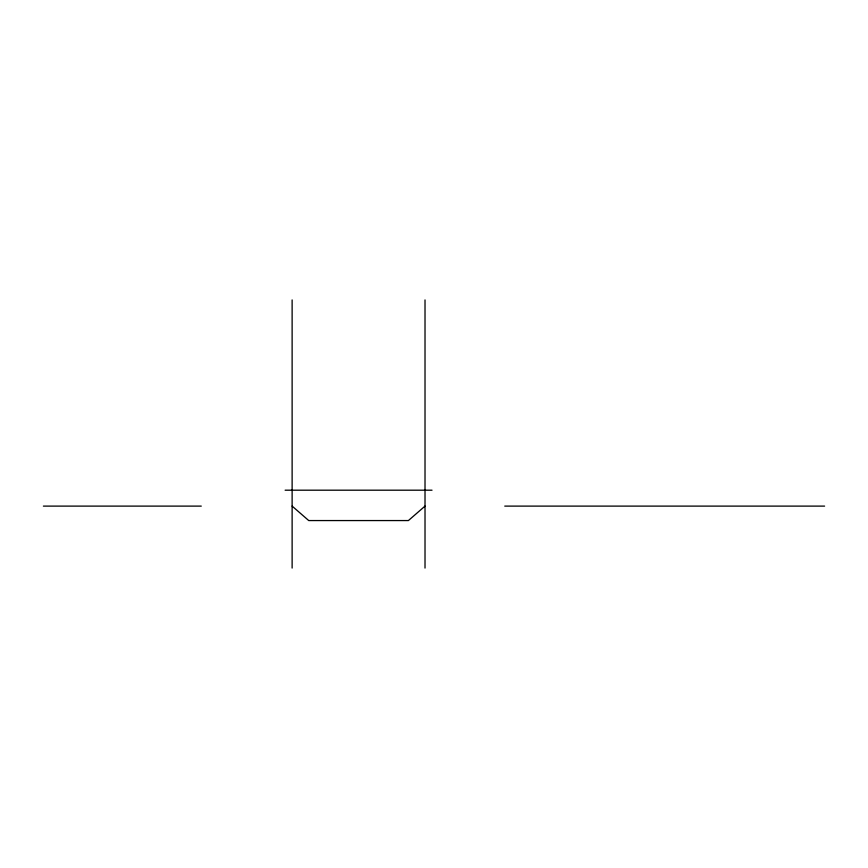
<?xml version="1.0" encoding="UTF-8"?>
<svg xmlns="http://www.w3.org/2000/svg" width="868" height="868" viewBox="0 0 868 868"><rect width="100%" height="100%" fill="white"/><g stroke="black" fill="none" stroke-linecap="round" stroke-linejoin="round"><path stroke-width="1.3" d="M425.016 506.109L408.405 520.561L308.737 520.561L292.125 506.109M285.127 490.192L432.014 490.192M43.4 506.109L201.267 506.109M504.753 506.109L824.6 506.109M425.016 299.927L425.016 568.073M292.125 299.927L292.125 568.073"/></g></svg>
